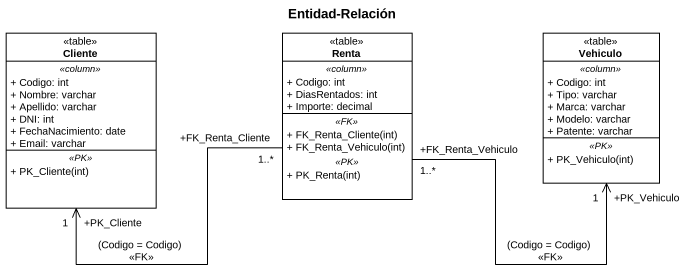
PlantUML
@startuml
title Entidad-Relación
hide circle
hide empty members
skinparam classAttributeIconSize 0
class Cliente <<table>> {
  .. <<column>> ..
  + Codigo: int
  + Nombre: varchar
  + Apellido: varchar
  + DNI: int
  + FechaNacimiento: date
  + Email: varchar
  .. <<PK>> ..
  + PK_Cliente(int)
}
class Renta <<table>> {
  .. <<column>> ..
  + Codigo: int
  + DiasRentados: int
  + Importe: decimal
  .. <<FK>> ..
  + FK_Renta_Cliente(int)
  + FK_Renta_Vehiculo(int)
  .. <<PK>> ..
  + PK_Renta(int)
}
class Vehiculo <<table>> {
  .. <<column>> ..
  + Codigo: int
  + Tipo: varchar
  + Marca: varchar
  + Modelo: varchar
  + Patente: varchar
  .. <<PK>> ..
  + PK_Vehiculo(int)
}
Renta "+FK_Renta_Cliente\n1..*" -left-> "+PK_Cliente\n1" Cliente : (Codigo = Codigo)\n<<FK>>
Renta "+FK_Renta_Vehiculo\n1..*" -right-> "+PK_Vehiculo\n1" Vehiculo : (Codigo = Codigo)\n<<FK>>
@enduml
